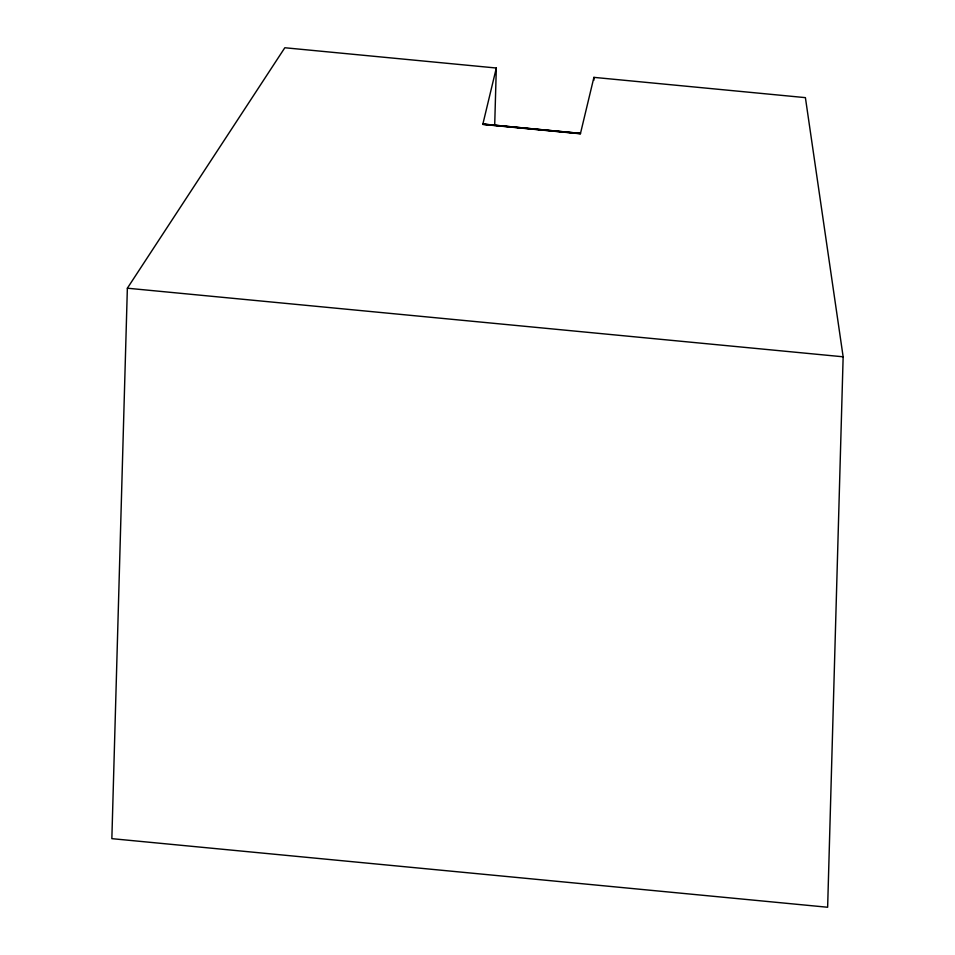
<?xml version="1.0" encoding="UTF-8"?>
<svg xmlns="http://www.w3.org/2000/svg" width="955" height="955" viewBox="0 0 955 955"><rect width="100%" height="100%" fill="white"/><g stroke="black" fill="none" stroke-linecap="round" stroke-linejoin="round"><path stroke-width="1.43" d="M127.361 288.207L111.854 838.657L827.639 907.25L843.146 356.8L805.399 97.637L593.914 77.367L580.401 133.784L482.788 124.425L496.314 68.02L284.829 47.75L127.361 288.207L843.146 356.8M482.86 124.102L580.473 133.402L482.86 124.043M494.69 125.415L496.314 68.02M593.831 80.316L593.914 77.367M482.824 124.269L580.425 133.628"/></g></svg>
